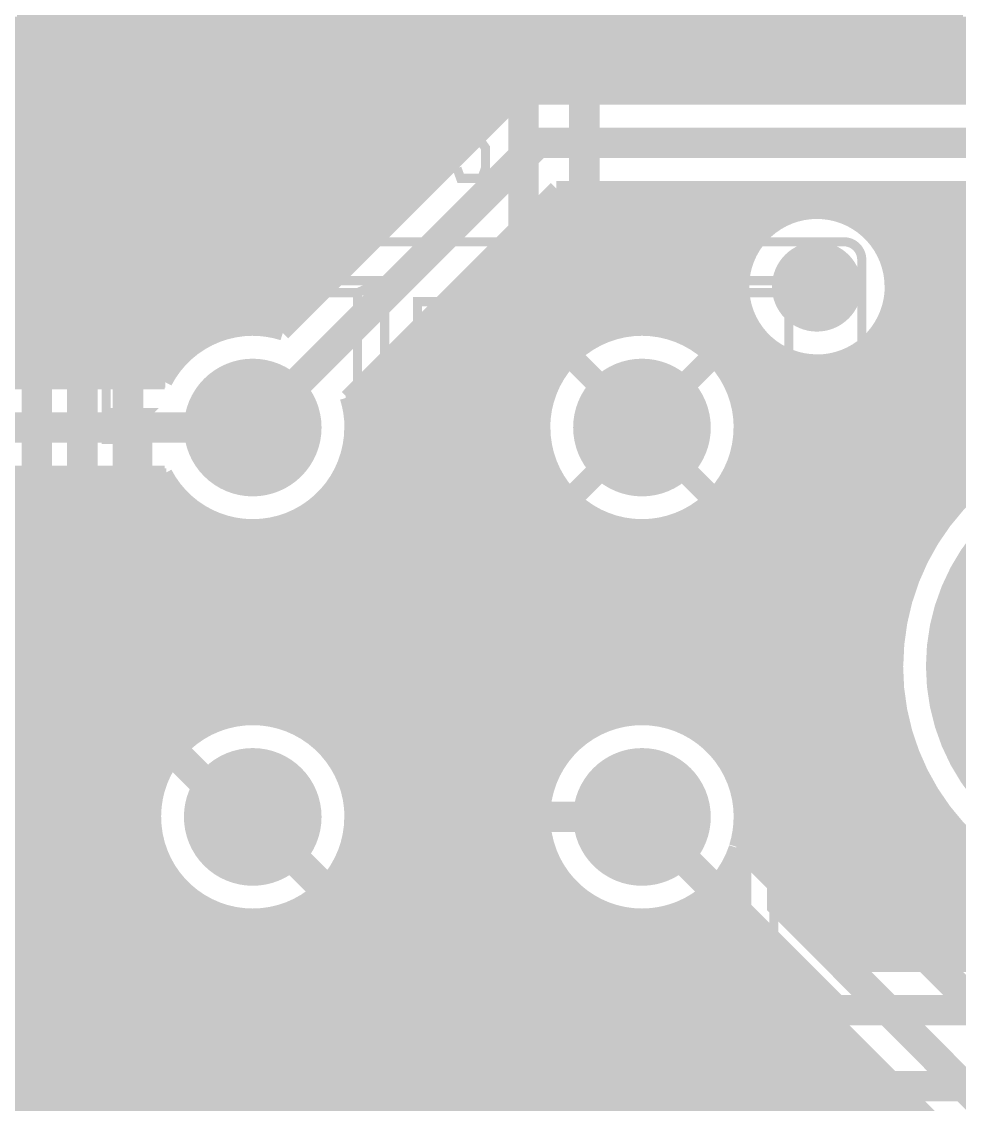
# Model space of a CAD drawing. Extents: x -5 to 100, y -56 to 115.
# Drawn here: x 9.4 to 25.06, y 30.69 to 48.76 of the extents above; entities that cross this region are included whole.
import ezdxf

# ---------------------------------------------------------------- set-up
doc = ezdxf.new("R2010")
doc.units = 0
doc.header["$MEASUREMENT"] = 0
doc.layers.get('0').update_dxf_attribs({"linetype": 'CONTINUOUS'})
for name, color, linetype in [('22-314-0_BOT', 7, 'CONTINUOUS'), ('22-314-0_DRD', 7, 'CONTINUOUS'), ('22-314-0_DRL', 2, 'CONTINUOUS'), ('22-314-0_SMB', 4, 'CONTINUOUS'), ('22-314-0_SMT', 3, 'CONTINUOUS'), ('22-314-0_SST', 5, 'CONTINUOUS'), ('22-314-0_TOP', 10, 'CONTINUOUS'), ('THRUHOLE_NPT', 9, 'CONTINUOUS'), ('THRUHOLE_TAP', 12, 'CONTINUOUS')]:
    doc.layers.add(name, color=color, linetype=linetype)

# ---------------------------------------------------------------- blocks, each defined once
blk = doc.blocks.new('ROUND_3')
at = {"const_width": 1.14935}
blk.add_lwpolyline([(-0.574674, 0, 1), (0.574674, 0, 1)], format="xyb", close=True, dxfattribs=at)
blk = doc.blocks.new('ROUND_5')
at = {"const_width": 0.75057}
blk.add_lwpolyline([(-0.375284, 0, 1), (0.375284, 0, 1)], format="xyb", close=True, dxfattribs=at)
blk = doc.blocks.new('ROUND_7')
at = {"const_width": 3.50012}
blk.add_lwpolyline([(-1.75006, 0, 1), (1.75006, 0, 1)], format="xyb", close=True, dxfattribs=at)
blk = doc.blocks.new('ROUND_4')
at = {"const_width": 0.7493}
blk.add_lwpolyline([(-0.37465, 0, 1), (0.37465, 0, 1)], format="xyb", close=True, dxfattribs=at)
blk = doc.blocks.new('ROUND_18')
at = {"const_width": 0.65024}
blk.add_lwpolyline([(-0.32512, 0, 1), (0.32512, 0, 1)], format="xyb", close=True, dxfattribs=at)

msp = doc.modelspace()

# ---------------------------------------------------------------- linework, layer by layer
at = {"layer": '22-314-0_BOT'}
for points, const_width in [([(13.2588, 35.4838), (13.02766, 35.4838), (10.414, 38.1), (10.414, 104.46258), (12.25042, 106.299)], 0.508), ([(43.66514, 17.85366), (38.227, 17.85366), (22.098, 34.036), (22.098, 36.322), (17.78, 40.64), (17.78, 64.516), (20.066, 66.802), (20.066, 81.788), (18.288, 83.566), (18.288, 90.932), (14.224, 94.996), (14.224, 104.77246), (15.75054, 106.299)], 0.508), ([(56.66486, 11.3538), (56.66486, 9.16686), (54.61, 7.112), (41.402, 7.112), (33.782, 14.732), (33.782, 19.05), (28.702, 24.13), (13.208, 24.13), (9.652, 27.686), (9.652, 98.806), (8.7503, 99.7077), (8.7503, 101.69906)], 0.508), ([(12.25042, 101.69906), (12.25042, 99.88042), (11.176, 98.806), (11.176, 41.402), (17.018, 35.4838), (19.75866, 35.4838)], 0.508), ([(50.165, 11.3538), (50.165, 11.557), (46.482, 15.24), (46.482, 19.05), (44.958, 20.574), (37.084, 20.574), (23.114, 34.544), (23.114, 41.656), (18.796, 45.974), (18.796, 64.262), (20.828, 66.294), (20.828, 82.296), (19.304, 83.82), (19.304, 96.266), (15.75054, 99.81946), (15.75054, 101.69906)], 0.508), ([(21.38426, 42.30624), (22.352, 41.34104)], 0.254), ([(20.88642, 40.8559), (19.75866, 41.98366)], 0.381), ([(21.60524, 42.0878), (21.41474, 42.0878)], 0.254), ([(21.5646, 42.12844), (21.5646, 37.93236)], 0.254), ([(21.83384, 41.8592), (21.4122, 41.8592)], 0.254), ([(21.7932, 41.89984), (21.7932, 37.70376)], 0.254), ([(22.06244, 41.6306), (21.37918, 41.6306)], 0.254), ([(22.0218, 41.67124), (22.0218, 37.47516)], 0.254), ([(21.336, 41.47058), (21.336, 38.16096)], 0.254), ([(22.2504, 41.44264), (22.2504, 37.24656)], 0.254), ([(22.29104, 41.402), (21.3106, 41.402)], 0.254), ([(22.352, 41.34104), (22.352, 37.14496)], 0.254), ([(22.352, 41.1734), (21.20392, 41.1734)], 0.254), ([(22.352, 40.9448), (21.05152, 40.9448)], 0.254), ([(21.1074, 41.01846), (21.1074, 38.38956)], 0.254), ([(20.8788, 40.76192), (20.8788, 38.61816)], 0.254), ([(20.6502, 40.58666), (20.6502, 38.84676)], 0.254), ([(22.352, 40.7162), (20.82546, 40.7162)], 0.254), ([(18.97126, 40.5257), (22.352, 37.14496)], 0.254), ([(19.04746, 40.4876), (19.00936, 40.4876)], 0.254), ([(19.05, 40.48506), (19.05, 40.44696)], 0.254), ([(19.2786, 40.3987), (19.2786, 40.21836)], 0.254), ([(20.193, 40.38346), (20.193, 39.30396)], 0.254), ([(20.4216, 40.46474), (20.4216, 39.07536)], 0.254), ([(22.352, 40.4876), (20.4724, 40.4876)], 0.254), ([(11.176, 40.31742), (11.176, 38.41496)], 0.254), ([(11.176, 40.31742), (16.46936, 34.95548)], 0.254), ([(11.23442, 40.259), (11.176, 40.259)], 0.254), ([(11.2776, 40.21328), (11.2776, 38.31336)], 0.254), ([(22.352, 40.259), (19.23796, 40.259)], 0.254), ([(19.5072, 40.34536), (19.5072, 39.98976)], 0.254), ([(19.7358, 40.32758), (19.7358, 39.76116)], 0.254), ([(19.9644, 40.34028), (19.9644, 39.53256)], 0.254), ([(11.45794, 40.0304), (11.176, 40.0304)], 0.254), ([(22.352, 40.0304), (19.46656, 40.0304)], 0.254), ([(11.5062, 39.98214), (11.5062, 38.08476)], 0.254), ([(11.684, 39.8018), (11.176, 39.8018)], 0.254), ([(11.7348, 39.751), (11.7348, 37.85616)], 0.254), ([(22.352, 39.8018), (19.69516, 39.8018)], 0.254), ([(11.91006, 39.5732), (11.176, 39.5732)], 0.254), ([(11.9634, 39.51986), (11.9634, 37.62756)], 0.254), ([(22.352, 39.5732), (19.92376, 39.5732)], 0.254), ([(12.13612, 39.3446), (11.176, 39.3446)], 0.254), ([(12.192, 39.28872), (12.192, 37.39896)], 0.254), ([(22.352, 39.3446), (20.15236, 39.3446)], 0.254), ([(12.36218, 39.116), (11.176, 39.116)], 0.254), ([(22.352, 39.116), (20.38096, 39.116)], 0.254), ([(12.4206, 39.05758), (12.4206, 37.17036)], 0.254), ([(12.58824, 38.8874), (11.176, 38.8874)], 0.254), ([(12.6492, 38.8239), (12.6492, 37.02558)], 0.254), ([(22.352, 38.8874), (20.60956, 38.8874)], 0.254), ([(12.8143, 38.6588), (11.176, 38.6588)], 0.254), ([(12.8778, 38.59276), (12.8778, 37.0967)], 0.254), ([(22.352, 38.6588), (20.83816, 38.6588)], 0.254), ([(13.03782, 38.4302), (11.176, 38.4302)], 0.254), ([(11.176, 38.41496), (12.59078, 37.00018)], 0.254), ([(22.352, 38.4302), (21.06676, 38.4302)], 0.254), ([(13.26388, 38.2016), (11.38936, 38.2016)], 0.254), ([(13.1064, 38.36162), (13.1064, 37.1348)], 0.254), ([(22.352, 38.2016), (21.29536, 38.2016)], 0.254), ([(13.335, 38.13048), (13.335, 37.13988)], 0.254), ([(13.48994, 37.973), (11.61796, 37.973)], 0.254), ([(13.5636, 37.89934), (13.5636, 37.11448)], 0.254), ([(22.352, 37.973), (21.52396, 37.973)], 0.254), ([(13.716, 37.7444), (11.84656, 37.7444)], 0.254), ([(13.7922, 37.6682), (13.7922, 37.05352)], 0.254), ([(22.352, 37.7444), (21.75256, 37.7444)], 0.254), ([(13.94206, 37.5158), (12.07516, 37.5158)], 0.254), ([(22.352, 37.5158), (21.98116, 37.5158)], 0.254), ([(14.16812, 37.2872), (12.30376, 37.2872)], 0.254), ([(14.0208, 37.43452), (14.0208, 36.957)], 0.254), ([(22.352, 37.2872), (22.20976, 37.2872)], 0.254), ([(14.2494, 37.20338), (14.2494, 36.81476)], 0.254), ([(10.414, 37.02304), (11.6332, 35.80384)], 0.254), ([(10.414, 37.02304), (10.414, 28.00096)], 0.254), ([(12.7381, 37.0586), (12.53236, 37.0586)], 0.254), ([(14.39418, 37.0586), (13.7795, 37.0586)], 0.254), ([(14.478, 36.97224), (14.478, 36.60902)], 0.254), ([(10.6045, 36.83), (10.414, 36.83)], 0.254), ([(10.5918, 36.8427), (10.5918, 27.82316)], 0.254), ([(14.6177, 36.83), (14.22908, 36.83)], 0.254), ([(10.8331, 36.6014), (10.414, 36.6014)], 0.254), ([(10.8204, 36.6141), (10.8204, 27.59456)], 0.254), ([(14.84376, 36.6014), (14.48562, 36.6014)], 0.254), ([(14.7066, 36.7411), (14.7066, 36.29406)], 0.254), ([(11.049, 36.3855), (11.049, 27.36596)], 0.254), ([(14.9352, 36.50996), (14.9352, 24.892)], 0.254), ([(11.0617, 36.3728), (10.414, 36.3728)], 0.254), ([(15.06982, 36.3728), (14.65834, 36.3728)], 0.254), ([(15.1638, 36.27882), (15.1638, 24.892)], 0.254), ([(11.2903, 36.1442), (10.414, 36.1442)], 0.254), ([(11.2776, 36.1569), (11.2776, 27.13736)], 0.254), ([(15.29588, 36.1442), (14.78026, 36.1442)], 0.254), ([(15.3924, 36.04514), (15.3924, 24.892)], 0.254), ([(11.5189, 35.9156), (10.414, 35.9156)], 0.254), ([(11.5062, 35.9283), (11.5062, 26.90876)], 0.254), ([(15.52194, 35.9156), (14.859, 35.9156)], 0.254), ([(11.61288, 35.687), (10.414, 35.687)], 0.254), ([(15.748, 35.687), (14.90472, 35.687)], 0.254), ([(15.621, 35.814), (15.621, 24.892)], 0.254), ([(15.8496, 35.58286), (15.8496, 24.892)], 0.254), ([(11.60272, 35.4584), (10.414, 35.4584)], 0.254), ([(15.97152, 35.4584), (14.91742, 35.4584)], 0.254), ([(16.0782, 35.35172), (16.0782, 24.892)], 0.254), ([(11.6205, 35.2298), (10.414, 35.2298)], 0.254), ([(16.19758, 35.2298), (14.8971, 35.2298)], 0.254), ([(16.3068, 35.12058), (16.3068, 24.892)], 0.254), ([(11.67384, 35.0012), (10.414, 35.0012)], 0.254), ([(16.42364, 35.0012), (14.84376, 35.0012)], 0.254), ([(21.336, 34.97072), (21.336, 34.036)], 0.254), ([(11.76274, 34.7726), (10.414, 34.7726)], 0.254), ([(11.7348, 34.83356), (11.7348, 26.68016)], 0.254), ([(16.74622, 34.7726), (14.7574, 34.7726)], 0.254), ([(16.5354, 34.89452), (16.5354, 24.892)], 0.254), ([(16.764, 34.76498), (16.764, 24.892)], 0.254), ([(21.336, 34.7726), (21.25726, 34.7726)], 0.254), ([(14.7066, 34.67608), (14.7066, 24.892)], 0.254), ([(16.9926, 34.7218), (16.9926, 24.892)], 0.254), ([(18.288, 34.7218), (17.018, 34.7218)], 0.254), ([(17.2212, 34.7218), (17.2212, 24.892)], 0.254), ([(17.4498, 34.7218), (17.4498, 24.892)], 0.254), ([(17.6784, 34.7218), (17.6784, 24.892)], 0.254), ([(17.907, 34.7218), (17.907, 24.892)], 0.254), ([(18.1356, 34.7218), (18.1356, 24.892)], 0.254), ([(18.3642, 34.58972), (18.3642, 24.892)], 0.254), ([(11.89482, 34.544), (10.414, 34.544)], 0.254), ([(11.9634, 34.45002), (11.9634, 26.45156)], 0.254), ([(18.39468, 34.544), (14.62532, 34.544)], 0.254), ([(21.1074, 34.5186), (21.1074, 24.892)], 0.254), ([(21.336, 34.544), (21.12518, 34.544)], 0.254), ([(12.08278, 34.3154), (10.414, 34.3154)], 0.254), ([(12.192, 34.21634), (12.192, 26.22296)], 0.254), ([(18.58264, 34.3154), (14.43482, 34.3154)], 0.254), ([(14.478, 34.36112), (14.478, 24.892)], 0.254), ([(18.5928, 34.30778), (18.5928, 24.892)], 0.254), ([(20.8788, 34.26206), (20.8788, 24.892)], 0.254), ([(21.336, 34.3154), (20.93468, 34.3154)], 0.254), ([(12.36726, 34.0868), (10.414, 34.0868)], 0.254), ([(12.4206, 34.05378), (12.4206, 25.99436)], 0.254), ([(18.86712, 34.0868), (14.15034, 34.0868)], 0.254), ([(14.2494, 34.15538), (14.2494, 24.892)], 0.254), ([(18.8214, 34.11728), (18.8214, 24.892)], 0.254), ([(21.336, 34.0868), (20.6502, 34.0868)], 0.254), ([(20.6502, 34.0868), (20.6502, 24.892)], 0.254), ([(21.336, 34.036), (21.336, 24.892)], 0.254), ([(12.93876, 33.8582), (10.414, 33.8582)], 0.254), ([(12.6492, 33.94202), (12.6492, 25.76576)], 0.254), ([(12.8778, 33.8709), (12.8778, 25.53716)], 0.254), ([(13.5636, 33.85566), (13.5636, 24.892)], 0.254), ([(19.43862, 33.8582), (13.57884, 33.8582)], 0.254), ([(13.7922, 33.91408), (13.7922, 24.892)], 0.254), ([(14.0208, 34.0106), (14.0208, 24.892)], 0.254), ([(19.05, 33.9852), (19.05, 24.892)], 0.254), ([(19.2786, 33.89884), (19.2786, 24.892)], 0.254), ([(21.35632, 33.8582), (20.0787, 33.8582)], 0.254), ([(20.193, 33.8836), (20.193, 24.892)], 0.254), ([(20.4216, 33.96488), (20.4216, 24.892)], 0.254), ([(13.1064, 33.8328), (13.1064, 25.30856)], 0.254), ([(13.335, 33.82772), (13.335, 25.07996)], 0.254), ([(19.5072, 33.8455), (19.5072, 24.892)], 0.254), ([(19.7358, 33.82772), (19.7358, 24.892)], 0.254), ([(19.9644, 33.84042), (19.9644, 24.892)], 0.254), ([(21.45284, 33.6296), (10.414, 33.6296)], 0.254), ([(21.55698, 33.49752), (37.68344, 17.32026)], 0.254), ([(21.5646, 33.49244), (21.5646, 24.892)], 0.254), ([(21.6535, 33.401), (10.414, 33.401)], 0.254), ([(21.8821, 33.1724), (10.414, 33.1724)], 0.254), ([(21.7932, 33.2613), (21.7932, 24.892)], 0.254), ([(22.0218, 33.0327), (22.0218, 24.892)], 0.254), ([(22.1107, 32.9438), (10.414, 32.9438)], 0.254), ([(22.2504, 32.8041), (22.2504, 24.892)], 0.254), ([(22.3393, 32.7152), (10.414, 32.7152)], 0.254), ([(22.56536, 32.4866), (10.414, 32.4866)], 0.254), ([(22.479, 32.57296), (22.479, 24.892)], 0.254), ([(22.79396, 32.258), (10.414, 32.258)], 0.254), ([(22.7076, 32.34436), (22.7076, 24.892)], 0.254), ([(22.9362, 32.11576), (22.9362, 24.892)], 0.254), ([(23.02256, 32.0294), (10.414, 32.0294)], 0.254), ([(23.1648, 31.88716), (23.1648, 24.892)], 0.254), ([(23.24862, 31.8008), (10.414, 31.8008)], 0.254), ([(23.47722, 31.5722), (10.414, 31.5722)], 0.254), ([(23.3934, 31.65602), (23.3934, 24.892)], 0.254), ([(23.70582, 31.3436), (10.414, 31.3436)], 0.254), ([(23.622, 31.42742), (23.622, 24.892)], 0.254), ([(23.8506, 31.19882), (23.8506, 24.892)], 0.254), ([(23.93442, 31.115), (10.414, 31.115)], 0.254), ([(24.0792, 30.96768), (24.0792, 24.892)], 0.254), ([(24.16048, 30.8864), (10.414, 30.8864)], 0.254), ([(24.38908, 30.6578), (10.414, 30.6578)], 0.254), ([(24.3078, 30.73908), (24.3078, 24.892)], 0.254)]:
    msp.add_lwpolyline(points, dxfattribs=dict(at, const_width=const_width))
at = {"layer": '22-314-0_BOT', "const_width": 0.254}
for points in [[(21.41728, 41.98366, 0.0490121), (21.38556, 42.3065)], [(19.75866, 40.32758, 0.4142136), (21.41474, 41.98366)], [(18.97126, 40.5257, 0.1244331), (19.75866, 40.32666)], [(13.2588, 37.14242, 0.104113), (12.59013, 37.00166)], [(14.91742, 35.4838, 0.4142136), (13.2588, 37.14242)], [(11.6332, 35.80384, 0.0486355), (11.602, 35.4838)], [(11.60272, 35.4838, 0.4142136), (13.2588, 33.82772)], [(13.2588, 33.82772, 0.4142136), (14.91488, 35.4838)], [(16.47444, 34.94786, 0.2007475), (17.018, 34.72046)], [(16.47444, 34.94786, 0.2007475), (17.018, 34.72046)], [(19.75866, 33.82772, 0.3248295), (21.336, 34.97072)], [(18.288, 34.7218, 0.2801918), (19.75866, 33.82772)], [(21.336, 34.036, 0.1983008), (21.55792, 33.49845)], [(21.336, 34.036, 0.1983008), (21.55792, 33.49845)]]:
    msp.add_lwpolyline(points, format="xyb", dxfattribs=at)
at = {"layer": '22-314-0_DRD', "const_width": 0.254}
for points in [[(12.6238, 42.61866), (12.6238, 41.34866)], [(13.8938, 42.61866), (12.6238, 42.61866)], [(13.8938, 42.61866), (12.6238, 41.34866)], [(13.8938, 41.34866), (12.6238, 42.61866)], [(13.8938, 41.34866), (13.8938, 42.61866)], [(19.12366, 42.61866), (19.12366, 41.34866)], [(20.39366, 42.61866), (19.12366, 42.61866)], [(20.39366, 42.61866), (19.12366, 41.34866)], [(20.39366, 41.34866), (19.12366, 42.61866)], [(20.39366, 41.34866), (20.39366, 42.61866)], [(12.6238, 41.34866), (13.8938, 41.34866)], [(19.12366, 41.34866), (20.39366, 41.34866)], [(12.6238, 36.1188), (12.6238, 34.8488)], [(13.8938, 36.1188), (12.6238, 36.1188)], [(13.8938, 36.1188), (12.6238, 34.8488)], [(13.8938, 34.8488), (12.6238, 36.1188)], [(13.8938, 34.8488), (13.8938, 36.1188)], [(19.12366, 36.1188), (19.12366, 34.8488)], [(20.39366, 36.1188), (19.12366, 36.1188)], [(20.39366, 36.1188), (19.12366, 34.8488)], [(20.39366, 34.8488), (19.12366, 36.1188)], [(20.39366, 34.8488), (20.39366, 36.1188)], [(12.6238, 34.8488), (13.8938, 34.8488)], [(19.12366, 34.8488), (20.39366, 34.8488)]]:
    msp.add_lwpolyline(points, dxfattribs=at)
at = {"layer": '22-314-0_SST'}
for points, const_width in [([(16.18742, 46.14418), (16.18742, 47.16018), (16.07058, 46.99)], 0.1524), ([(15.17142, 46.482), (15.17142, 46.31182), (15.23238, 46.14418), (15.4686, 46.14418), (15.52702, 46.31182), (15.52702, 47.16018)], 0.1524), ([(15.58798, 47.16018), (15.34922, 47.16018)], 0.1524), ([(16.67002, 46.31182), (16.73098, 46.14418), (17.08658, 46.14418), (17.145, 46.31182), (17.145, 46.65218), (17.02562, 46.81982), (16.67002, 46.81982), (16.67002, 47.16018), (17.145, 47.16018)], 0.1524), ([(16.3068, 46.14418), (16.07058, 46.14418)], 0.1524), ([(9.89076, 45.085), (23.12924, 45.085)], 0.1524), ([(9.59104, 32.68472), (9.59104, 44.78528)], 0.1524), ([(23.42896, 44.78528), (23.42896, 32.68472)], 0.1524), ([(10.81024, 42.23512), (11.50874, 42.23512), (11.05916, 41.78554), (11.05916, 38.7858), (16.4592, 38.7858), (16.4592, 41.43502), (15.46098, 41.43502), (15.46098, 44.43476), (10.81024, 44.43476), (10.81024, 41.78554), (11.05916, 41.78554)], 0.1524), ([(15.46098, 44.43476), (15.00886, 44.2341)], 0.1524), ([(21.96084, 38.7858), (16.5608, 38.7858), (17.01038, 38.98392), (21.50872, 38.98392), (21.96084, 38.7858), (21.96084, 41.78554), (22.20976, 41.78554), (22.20976, 44.43476), (17.55902, 44.43476)], 0.1524), ([(18.0086, 44.2341), (18.0086, 40.98544), (17.55902, 41.43502), (17.55902, 44.43476), (18.0086, 44.2341), (22.20976, 44.2341)], 0.1524), ([(10.81024, 44.2341), (15.00886, 44.2341), (15.00886, 40.98544)], 0.1524), ([(16.00962, 44.08424), (16.00962, 41.98366), (17.01038, 41.98366), (17.01038, 44.08424), (16.00962, 44.08424)], 0.1524), ([(11.50874, 42.23512), (11.50874, 38.98392)], 0.1524), ([(21.50872, 38.98392), (21.50872, 42.23512), (22.20976, 42.23512)], 0.1524), ([(21.50872, 42.23512), (21.96084, 41.78554)], 0.1524), ([(16.5608, 38.7858), (16.5608, 41.43502), (17.01038, 40.98544), (18.0086, 40.98544)], 0.1524), ([(15.46098, 41.43502), (15.00886, 40.98544), (16.00962, 40.98544)], 0.1524), ([(16.00962, 38.98392), (16.00962, 40.98544), (16.4592, 41.43502)], 0.1524), ([(17.55902, 41.43502), (16.5608, 41.43502)], 0.1524), ([(10.7315, 40.0685), (9.88568, 40.0685), (10.30732, 40.91432), (10.52068, 40.91432), (10.52068, 39.64432)], 0.254), ([(17.01038, 38.98392), (17.01038, 40.98544)], 0.1524), ([(22.33168, 39.85768), (22.5425, 39.64432), (22.96668, 39.64432), (23.1775, 39.85768), (23.1775, 40.0685), (22.75332, 40.49268), (23.1775, 40.91432), (22.33168, 40.91432)], 0.254), ([(11.05916, 38.7858), (11.50874, 38.98392), (16.00962, 38.98392), (16.4592, 38.7858)], 0.1524), ([(15.00886, 38.48354), (15.46098, 38.60546), (15.46098, 32.83458), (15.00886, 33.2359), (15.00886, 38.48354), (11.50874, 38.48354), (11.05916, 38.60546), (11.05916, 32.83458), (11.96086, 32.83458), (11.96086, 32.385), (11.14044, 32.385), (9.89076, 32.385)], 0.1524), ([(15.46098, 38.60546), (11.05916, 38.60546)], 0.1524), ([(23.12924, 32.385), (21.87956, 32.385), (21.05914, 32.385), (21.05914, 32.83458), (21.96084, 32.83458), (21.96084, 38.60546), (17.55902, 38.60546), (17.55902, 32.83458), (18.95856, 32.83458), (18.95856, 32.58566), (19.15922, 32.58566), (19.15922, 30.33522), (20.86102, 30.33522)], 0.1524), ([(17.55902, 38.60546), (18.0086, 38.48354)], 0.1524), ([(21.96084, 38.60546), (21.50872, 38.48354)], 0.1524), ([(11.50874, 38.48354), (11.50874, 33.2359)], 0.1524), ([(18.0086, 33.2359), (18.0086, 38.48354), (21.50872, 38.48354), (21.50872, 33.2359), (20.86102, 33.2359), (21.05914, 32.83458)], 0.1524), ([(16.00962, 33.38576), (17.01038, 33.38576), (17.01038, 37.9857), (16.00962, 37.9857), (16.00962, 33.38576)], 0.1524), ([(19.15922, 32.58566), (19.15922, 33.2359), (18.95856, 32.83458)], 0.1524), ([(11.05916, 32.83458), (11.50874, 33.2359), (12.15898, 33.2359), (11.96086, 32.83458)], 0.1524), ([(11.44016, 30.08376), (12.15898, 30.08376), (20.86102, 30.08376), (20.86102, 31.3182), (20.86102, 33.2359), (19.15922, 33.2359), (18.0086, 33.2359), (17.55902, 32.83458)], 0.1524), ([(11.96086, 32.385), (12.15898, 31.3182), (12.15898, 33.2359), (13.86078, 33.2359), (14.0589, 32.83458), (14.0589, 32.58566), (13.86078, 32.58566), (13.86078, 30.33522), (12.15898, 30.33522)], 0.1524), ([(15.00886, 33.2359), (13.86078, 33.2359), (13.86078, 32.58566)], 0.1524), ([(21.96084, 32.83458), (21.50872, 33.2359)], 0.1524), ([(14.0589, 32.83458), (15.46098, 32.83458)], 0.1524), ([(18.95856, 32.58566), (14.0589, 32.58566)], 0.1524), ([(18.65884, 32.58566), (18.65884, 30.33522), (14.35862, 30.33522), (14.35862, 32.58566)], 0.1524), ([(11.14044, 32.385), (11.14044, 30.38602)], 0.1524), ([(14.35862, 32.385), (18.65884, 32.385)], 0.1524), ([(21.05914, 32.385), (20.86102, 31.3182)], 0.1524), ([(21.87956, 30.38602), (21.87956, 32.385)], 0.1524), ([(22.75332, 30.62732), (22.75332, 31.89732), (22.5425, 31.6865)], 0.254), ([(10.6045, 30.37332), (9.75868, 30.37332), (10.6045, 31.22168), (10.6045, 31.4325), (10.49782, 31.64332), (9.86282, 31.64332), (9.75868, 31.4325)], 0.254), ([(12.15898, 30.08376), (12.15898, 31.3182)], 0.1524), ([(12.15898, 30.8356), (13.86078, 30.8356)], 0.1524), ([(14.35862, 30.8356), (18.65884, 30.8356)], 0.1524), ([(19.15922, 30.8356), (20.86102, 30.8356)], 0.1524), ([(22.96668, 30.62732), (22.5425, 30.62732)], 0.254)]:
    msp.add_lwpolyline(points, dxfattribs=dict(at, const_width=const_width))
at = {"layer": '22-314-0_SST', "const_width": 0.1524}
for points in [[(9.89076, 45.085, 0.4142136), (9.59104, 44.78528)], [(23.42896, 44.78528, 0.4142136), (23.12924, 45.085)], [(9.59104, 32.68472, 0.4142136), (9.89076, 32.385)], [(23.12924, 32.385, 0.4142136), (23.42896, 32.68472)]]:
    msp.add_lwpolyline(points, format="xyb", dxfattribs=at)
at = {"layer": '22-314-0_TOP'}
for points, const_width in [([(10.3632, 113.665), (10.3632, 42.74566)], 0.254), ([(10.5918, 113.665), (10.5918, 42.74566)], 0.254), ([(10.1346, 101.1047), (10.1346, 42.74566)], 0.254), ([(10.8204, 101.22408), (10.8204, 42.74566)], 0.254), ([(9.906, 100.73132), (9.906, 42.74566)], 0.254), ([(11.049, 100.78974), (11.049, 42.74566)], 0.254), ([(11.2776, 100.54844), (11.2776, 42.74566)], 0.254), ([(9.4488, 100.36302), (9.4488, 42.74566)], 0.254), ([(9.6774, 100.51034), (9.6774, 42.74566)], 0.254), ([(11.5062, 100.38842), (11.5062, 42.74566)], 0.254), ([(11.7348, 100.28428), (11.7348, 42.74566)], 0.254), ([(11.9634, 100.22078), (11.9634, 43.01744)], 0.254), ([(12.192, 100.19284), (12.192, 43.25112)], 0.254), ([(12.4206, 100.203), (12.4206, 43.41368)], 0.254), ([(12.6492, 100.24618), (12.6492, 43.52544)], 0.254), ([(12.8778, 100.33), (12.8778, 43.59656)], 0.254), ([(16.9926, 59.563), (16.9926, 46.79442)], 0.254), ([(17.2212, 59.563), (17.2212, 47.02302)], 0.254), ([(17.4498, 59.563), (17.4498, 47.25162)], 0.254), ([(17.6784, 59.563), (17.6784, 47.4218)], 0.254), ([(17.907, 59.563), (17.907, 47.49038)], 0.254), ([(18.1356, 59.563), (18.1356, 47.498)], 0.254), ([(18.3642, 59.563), (18.3642, 47.498)], 0.254), ([(18.5928, 59.563), (18.5928, 47.498)], 0.254), ([(18.8214, 59.563), (18.8214, 47.498)], 0.254), ([(19.05, 59.563), (19.05, 47.498)], 0.254), ([(19.2786, 59.563), (19.2786, 47.498)], 0.254), ([(19.5072, 59.563), (19.5072, 47.498)], 0.254), ([(22.2504, 59.52236), (22.2504, 47.498)], 0.254), ([(22.479, 59.563), (22.479, 47.498)], 0.254), ([(22.7076, 59.563), (22.7076, 47.498)], 0.254), ([(22.9362, 59.563), (22.9362, 47.498)], 0.254), ([(23.1648, 59.563), (23.1648, 47.498)], 0.254), ([(23.3934, 59.563), (23.3934, 47.498)], 0.254), ([(23.622, 59.563), (23.622, 47.498)], 0.254), ([(23.8506, 59.563), (23.8506, 47.498)], 0.254), ([(24.0792, 59.563), (24.0792, 47.498)], 0.254), ([(24.3078, 59.563), (24.3078, 47.498)], 0.254), ([(24.5364, 59.563), (24.5364, 47.498)], 0.254), ([(24.765, 59.563), (24.765, 47.498)], 0.254), ([(24.9936, 59.563), (24.9936, 47.498)], 0.254), ([(16.764, 59.42584), (16.764, 46.56582)], 0.254), ([(19.7358, 59.4106), (19.7358, 47.498)], 0.254), ([(16.5354, 59.19724), (16.5354, 46.33722)], 0.254), ([(19.9644, 59.16676), (19.9644, 47.498)], 0.254), ([(22.0218, 59.23534), (22.0218, 47.498)], 0.254), ([(20.193, 59.0042), (20.193, 47.498)], 0.254), ([(21.7932, 59.05246), (21.7932, 47.498)], 0.254), ([(16.3068, 58.96864), (16.3068, 46.10862)], 0.254), ([(20.4216, 58.89752), (20.4216, 47.498)], 0.254), ([(20.6502, 58.83148), (20.6502, 47.498)], 0.254), ([(20.8788, 58.80354), (20.8788, 47.498)], 0.254), ([(21.1074, 58.80862), (21.1074, 47.498)], 0.254), ([(21.336, 58.84926), (21.336, 47.498)], 0.254), ([(21.5646, 58.928), (21.5646, 47.498)], 0.254), ([(13.1064, 57.63514), (13.1064, 43.63466)], 0.254), ([(16.0782, 57.58434), (16.0782, 45.88002)], 0.254), ([(13.335, 57.27954), (13.335, 43.63974)], 0.254), ([(15.8496, 57.24906), (15.8496, 45.65142)], 0.254), ([(13.5636, 57.05348), (13.5636, 43.61434)], 0.254), ([(15.621, 57.03316), (15.621, 45.42282)], 0.254), ([(13.7922, 56.89854), (13.7922, 43.59402)], 0.254), ([(15.3924, 56.88584), (15.3924, 45.19422)], 0.254), ([(14.0208, 56.79186), (14.0208, 43.82262)], 0.254), ([(14.2494, 56.72582), (14.2494, 44.05122)], 0.254), ([(14.478, 56.69026), (14.478, 44.27982)], 0.254), ([(14.7066, 56.69026), (14.7066, 44.50842)], 0.254), ([(14.9352, 56.72074), (14.9352, 44.73702)], 0.254), ([(15.1638, 56.78424), (15.1638, 44.96562)], 0.254), ([(27.3558, 48.7172), (-3.81, 48.7172)], 0.254), ([(27.56408, 48.4886), (-3.81, 48.4886)], 0.254), ([(77.91704, 48.26), (-3.81, 48.26)], 0.254), ([(78.14564, 48.0314), (-3.81, 48.0314)], 0.254), ([(78.37424, 47.8028), (-3.81, 47.8028)], 0.254), ([(78.60284, 47.5742), (-3.81, 47.5742)], 0.254), ([(31.496, 47.498), (18.01114, 47.498)], 0.254), ([(17.55394, 47.3456), (-3.81, 47.3456)], 0.254), ([(17.47266, 47.27448), (13.76172, 43.56354)], 0.254), ([(17.31518, 47.117), (-3.81, 47.117)], 0.254), ([(17.08658, 46.8884), (-3.81, 46.8884)], 0.254), ([(13.2588, 41.98366), (18.01114, 46.736), (31.496, 46.736), (36.2458, 41.98366), (36.7538, 41.98366)], 0.508), ([(16.85798, 46.6598), (-3.81, 46.6598)], 0.254), ([(16.62938, 46.4312), (-3.81, 46.4312)], 0.254), ([(16.40078, 46.2026), (-3.81, 46.2026)], 0.254), ([(16.17218, 45.974), (-3.81, 45.974)], 0.254), ([(18.3261, 45.974), (14.83868, 42.48658)], 0.254), ([(31.18104, 45.974), (18.3261, 45.974)], 0.254), ([(18.3642, 45.974), (18.3642, 42.88028)], 0.254), ([(18.5928, 45.974), (18.5928, 43.16222)], 0.254), ([(18.8214, 45.974), (18.8214, 43.35018)], 0.254), ([(19.05, 45.974), (19.05, 43.48226)], 0.254), ([(19.2786, 45.974), (19.2786, 43.57116)], 0.254), ([(19.5072, 45.974), (19.5072, 43.62196)], 0.254), ([(19.7358, 45.974), (19.7358, 43.64228)], 0.254), ([(19.9644, 45.974), (19.9644, 43.62958)], 0.254), ([(20.193, 45.974), (20.193, 43.58386)], 0.254), ([(20.4216, 45.974), (20.4216, 43.50512)], 0.254), ([(20.6502, 45.974), (20.6502, 43.3832)], 0.254), ([(20.8788, 45.974), (20.8788, 43.20794)], 0.254), ([(21.1074, 45.974), (21.1074, 42.94886)], 0.254), ([(21.336, 45.974), (21.336, 42.49674)], 0.254), ([(21.5646, 45.974), (21.5646, 44.91736)], 0.254), ([(21.7932, 45.974), (21.7932, 45.22724)], 0.254), ([(22.0218, 45.974), (22.0218, 45.40758)], 0.254), ([(22.2504, 45.974), (22.2504, 45.5168)], 0.254), ([(22.479, 45.974), (22.479, 45.57522)], 0.254), ([(22.7076, 45.974), (22.7076, 45.593)], 0.254), ([(22.9362, 45.974), (22.9362, 45.56506)], 0.254), ([(23.1648, 45.974), (23.1648, 45.49648)], 0.254), ([(23.3934, 45.974), (23.3934, 45.36948)], 0.254), ([(23.622, 45.974), (23.622, 45.16882)], 0.254), ([(23.8506, 45.974), (23.8506, 44.79544)], 0.254), ([(24.0792, 45.974), (24.0792, 38.82644)], 0.254), ([(24.3078, 45.974), (24.3078, 39.55796)], 0.254), ([(24.5364, 45.974), (24.5364, 40.01516)], 0.254), ([(24.765, 45.974), (24.765, 40.36568)], 0.254), ([(24.9936, 45.974), (24.9936, 40.65016)], 0.254), ([(18.1356, 45.7835), (18.1356, 42.3164)], 0.254), ([(15.94358, 45.7454), (-3.81, 45.7454)], 0.254), ([(31.40964, 45.7454), (18.0975, 45.7454)], 0.254), ([(15.71498, 45.5168), (-3.81, 45.5168)], 0.254), ([(22.24786, 45.5168), (17.8689, 45.5168)], 0.254), ([(17.907, 45.5549), (17.907, 31.9151)], 0.254), ([(31.63824, 45.5168), (23.11146, 45.5168)], 0.254), ([(15.48638, 45.2882), (-3.81, 45.2882)], 0.254), ([(21.85924, 45.2882), (17.6403, 45.2882)], 0.254), ([(17.6784, 45.3263), (17.6784, 32.1437)], 0.254), ([(31.86684, 45.2882), (23.50008, 45.2882)], 0.254), ([(15.25778, 45.0596), (-3.81, 45.0596)], 0.254), ([(21.65096, 45.0596), (17.4117, 45.0596)], 0.254), ([(17.4498, 45.0977), (17.4498, 32.3723)], 0.254), ([(32.09544, 45.0596), (23.70836, 45.0596)], 0.254), ([(15.02918, 44.831), (-3.81, 44.831)], 0.254), ([(21.52396, 44.831), (17.1831, 44.831)], 0.254), ([(17.2212, 44.8691), (17.2212, 32.6009)], 0.254), ([(32.3215, 44.831), (23.83536, 44.831)], 0.254), ([(14.80058, 44.6024), (-3.81, 44.6024)], 0.254), ([(21.4503, 44.6024), (16.9545, 44.6024)], 0.254), ([(16.9926, 44.6405), (16.9926, 32.8295)], 0.254), ([(32.5501, 44.6024), (23.90902, 44.6024)], 0.254), ([(14.57198, 44.3738), (-3.81, 44.3738)], 0.254), ([(21.42236, 44.3738), (16.7259, 44.3738)], 0.254), ([(16.764, 44.4119), (16.764, 33.0581)], 0.254), ([(32.7787, 44.3738), (23.93696, 44.3738)], 0.254), ([(16.5354, 44.1833), (16.5354, 33.2867)], 0.254), ([(14.34338, 44.1452), (-3.81, 44.1452)], 0.254), ([(21.43506, 44.1452), (16.4973, 44.1452)], 0.254), ([(33.0073, 44.1452), (23.92426, 44.1452)], 0.254), ([(14.11478, 43.9166), (-3.81, 43.9166)], 0.254), ([(21.49348, 43.9166), (16.2687, 43.9166)], 0.254), ([(16.3068, 43.9547), (16.3068, 33.5153)], 0.254), ([(23.8506, 43.87342), (23.8506, 33.02)], 0.254), ([(33.2359, 43.9166), (23.86584, 43.9166)], 0.254), ([(13.88618, 43.688), (-3.81, 43.688)], 0.254), ([(21.60016, 43.688), (16.0401, 43.688)], 0.254), ([(16.0782, 43.7261), (16.0782, 33.7439)], 0.254), ([(21.5646, 43.7515), (21.5646, 34.75736)], 0.254), ([(33.4645, 43.688), (23.75916, 43.688)], 0.254), ([(12.50188, 43.4594), (-3.81, 43.4594)], 0.254), ([(19.00174, 43.4594), (15.8115, 43.4594)], 0.254), ([(15.8496, 43.4975), (15.8496, 33.9725)], 0.254), ([(21.77542, 43.4594), (20.51558, 43.4594)], 0.254), ([(21.7932, 43.44162), (21.7932, 34.52876)], 0.254), ([(33.6931, 43.4594), (23.5839, 43.4594)], 0.254), ([(23.622, 43.50004), (23.622, 33.02)], 0.254), ([(15.621, 43.2689), (15.621, 34.2011)], 0.254), ([(22.0218, 43.26128), (22.0218, 34.30016)], 0.254), ([(23.3934, 43.29938), (23.3934, 33.02)], 0.254), ([(12.1666, 43.2308), (-3.81, 43.2308)], 0.254), ([(18.66646, 43.2308), (15.5829, 43.2308)], 0.254), ([(18.6309, 43.11142), (19.75866, 41.98366)], 0.381), ([(20.88642, 43.11142), (19.75866, 41.98366)], 0.381), ([(22.07514, 43.2308), (20.8534, 43.2308)], 0.254), ([(22.2504, 43.15206), (22.2504, 34.07156)], 0.254), ([(22.479, 43.09364), (22.479, 33.84296)], 0.254), ([(22.7076, 43.07586), (22.7076, 33.61436)], 0.254), ([(22.9362, 43.1038), (22.9362, 33.38576)], 0.254), ([(23.1648, 43.17238), (23.1648, 33.15716)], 0.254), ([(33.9217, 43.2308), (23.28164, 43.2308)], 0.254), ([(11.9507, 43.0022), (-3.81, 43.0022)], 0.254), ([(18.45056, 43.0022), (15.3543, 43.0022)], 0.254), ([(15.3924, 43.0403), (15.3924, 34.4297)], 0.254), ([(34.1503, 43.0022), (21.06676, 43.0022)], 0.254), ([(11.80084, 42.7736), (1.53416, 42.7736)], 0.254), ([(11.78814, 42.74566), (1.57734, 42.74566)], 0.254), ([(18.3007, 42.7736), (15.1257, 42.7736)], 0.254), ([(15.1638, 42.8117), (15.1638, 34.6583)], 0.254), ([(34.3789, 42.7736), (21.21662, 42.7736)], 0.254), ([(18.1991, 42.545), (14.8971, 42.545)], 0.254), ([(14.9352, 42.5831), (14.9352, 34.8869)], 0.254), ([(34.6075, 42.545), (21.31822, 42.545)], 0.254), ([(18.1356, 42.3164), (14.8844, 42.3164)], 0.254), ([(34.8361, 42.3164), (21.38426, 42.3164)], 0.254), ([(13.2588, 41.98366), (1.08966, 41.98366), (1.016, 41.91)], 0.508), ([(18.10512, 42.0878), (14.91488, 42.0878)], 0.254), ([(18.6309, 40.8559), (19.75866, 41.98366)], 0.381), ([(20.88642, 40.8559), (19.75866, 41.98366)], 0.381), ([(35.0647, 42.0878), (21.41474, 42.0878)], 0.254), ([(18.10512, 41.8592), (14.91234, 41.8592)], 0.254), ([(26.91892, 41.8592), (21.4122, 41.8592)], 0.254), ([(18.14068, 41.6306), (14.87932, 41.6306)], 0.254), ([(18.1356, 41.65092), (18.1356, 35.81654)], 0.254), ([(26.30424, 41.6306), (21.37918, 41.6306)], 0.254), ([(21.336, 41.47058), (21.336, 35.99688)], 0.254), ([(18.20672, 41.402), (14.81074, 41.402)], 0.254), ([(25.8826, 41.402), (21.3106, 41.402)], 0.254), ([(11.81354, 41.1734), (1.7018, 41.1734)], 0.254), ([(11.78814, 41.22166), (1.7526, 41.22166)], 0.254), ([(9.4488, 41.22166), (9.4488, -3.175)], 0.254), ([(9.6774, 41.22166), (9.6774, -3.175)], 0.254), ([(9.906, 41.22166), (9.906, -3.175)], 0.254), ([(10.1346, 41.22166), (10.1346, -3.175)], 0.254), ([(10.3632, 41.22166), (10.3632, -3.175)], 0.254), ([(10.5918, 41.22166), (10.5918, -3.175)], 0.254), ([(10.8204, 41.22166), (10.8204, -3.175)], 0.254), ([(11.049, 41.22166), (11.049, -3.175)], 0.254), ([(11.2776, 41.22166), (11.2776, -3.175)], 0.254), ([(11.5062, 41.22166), (11.5062, -3.175)], 0.254), ([(11.7348, 41.22166), (11.7348, 36.13404)], 0.254), ([(18.3134, 41.1734), (14.70406, 41.1734)], 0.254), ([(14.7066, 41.17594), (14.7066, 36.29406)], 0.254), ([(18.3642, 41.08958), (18.3642, 36.38042)], 0.254), ([(25.5524, 41.1734), (21.20392, 41.1734)], 0.254), ([(11.96848, 40.9448), (1.30556, 40.9448)], 0.254), ([(11.9634, 40.94988), (11.9634, 36.51758)], 0.254), ([(18.46834, 40.9448), (14.55166, 40.9448)], 0.254), ([(25.28062, 40.9448), (21.05152, 40.9448)], 0.254), ([(21.1074, 41.01846), (21.1074, 36.449)], 0.254), ([(14.478, 40.86098), (14.478, 36.60902)], 0.254), ([(18.5928, 40.80764), (18.5928, 36.66236)], 0.254), ([(20.8788, 40.76192), (20.8788, 36.70808)], 0.254), ([(12.192, 40.7162), (-3.81, 40.7162)], 0.254), ([(12.192, 40.7162), (12.192, 36.75126)], 0.254), ([(12.4206, 40.55364), (12.4206, 36.91382)], 0.254), ([(14.2494, 40.65524), (14.2494, 36.81476)], 0.254), ([(18.69186, 40.7162), (14.3256, 40.7162)], 0.254), ([(18.8214, 40.61714), (18.8214, 36.85032)], 0.254), ([(20.6502, 40.58666), (20.6502, 36.88334)], 0.254), ([(25.05456, 40.7162), (20.82546, 40.7162)], 0.254), ([(12.5476, 40.4876), (-3.81, 40.4876)], 0.254), ([(12.6492, 40.44188), (12.6492, 37.02558)], 0.254), ([(12.8778, 40.37076), (12.8778, 37.0967)], 0.254), ([(13.7922, 40.41394), (13.7922, 37.05352)], 0.254), ([(19.04746, 40.4876), (13.97254, 40.4876)], 0.254), ([(14.0208, 40.51046), (14.0208, 36.957)], 0.254), ([(19.05, 40.48506), (19.05, 36.9824)], 0.254), ([(19.2786, 40.3987), (19.2786, 37.0713)], 0.254), ([(20.193, 40.38346), (20.193, 37.084)], 0.254), ([(20.4216, 40.46474), (20.4216, 37.00526)], 0.254), ([(24.85898, 40.4876), (20.4724, 40.4876)], 0.254), ([(24.6888, 40.259), (-3.81, 40.259)], 0.254), ([(13.1064, 40.33266), (13.1064, 37.1348)], 0.254), ([(13.335, 40.32758), (13.335, 37.13988)], 0.254), ([(13.5636, 40.35552), (13.5636, 37.11448)], 0.254), ([(19.5072, 40.34536), (19.5072, 37.1221)], 0.254), ([(19.7358, 40.32758), (19.7358, 37.14242)], 0.254), ([(19.9644, 40.34028), (19.9644, 37.12972)], 0.254), ([(24.54402, 40.0304), (-3.81, 40.0304)], 0.254), ([(24.41956, 39.8018), (-3.81, 39.8018)], 0.254), ([(24.31288, 39.5732), (-3.81, 39.5732)], 0.254), ([(24.22398, 39.3446), (-3.81, 39.3446)], 0.254), ([(24.15032, 39.116), (-3.81, 39.116)], 0.254), ([(24.0919, 38.8874), (-3.81, 38.8874)], 0.254), ([(19.75866, 35.4838), (22.987, 32.258), (31.496, 32.258), (33.528, 34.29), (33.528, 36.83), (35.306, 38.608), (40.132, 38.608), (43.25366, 35.4838)], 0.508), ([(24.04618, 38.6588), (-3.81, 38.6588)], 0.254), ([(24.0157, 38.4302), (-3.81, 38.4302)], 0.254), ([(23.99792, 38.2016), (-3.81, 38.2016)], 0.254), ([(23.99284, 37.973), (-3.81, 37.973)], 0.254), ([(24.00046, 37.7444), (-3.81, 37.7444)], 0.254), ([(24.02078, 37.5158), (-3.81, 37.5158)], 0.254), ([(24.05634, 37.2872), (-3.81, 37.2872)], 0.254), ([(24.0792, 37.1729), (24.0792, 33.02)], 0.254), ([(12.7381, 37.0586), (-3.81, 37.0586)], 0.254), ([(19.23796, 37.0586), (13.7795, 37.0586)], 0.254), ([(24.1046, 37.0586), (20.27936, 37.0586)], 0.254), ([(12.29106, 36.83), (-3.81, 36.83)], 0.254), ([(18.79092, 36.83), (14.22908, 36.83)], 0.254), ([(24.1681, 36.83), (20.72894, 36.83)], 0.254), ([(12.03452, 36.6014), (-3.81, 36.6014)], 0.254), ([(18.53438, 36.6014), (14.48562, 36.6014)], 0.254), ([(24.2443, 36.6014), (20.98548, 36.6014)], 0.254), ([(24.3078, 36.44138), (24.3078, 33.02)], 0.254), ([(11.85926, 36.3728), (-3.81, 36.3728)], 0.254), ([(18.35912, 36.3728), (14.65834, 36.3728)], 0.254), ([(24.33828, 36.3728), (21.1582, 36.3728)], 0.254), ([(11.73734, 36.1442), (-3.81, 36.1442)], 0.254), ([(18.2372, 36.1442), (14.78026, 36.1442)], 0.254), ([(24.4475, 36.1442), (21.28012, 36.1442)], 0.254), ([(11.6586, 35.9156), (-3.81, 35.9156)], 0.254), ([(18.15846, 35.9156), (14.859, 35.9156)], 0.254), ([(24.57704, 35.9156), (21.35886, 35.9156)], 0.254), ([(24.5364, 35.98418), (24.5364, 33.02)], 0.254), ([(11.61288, 35.687), (-3.81, 35.687)], 0.254), ([(18.11274, 35.687), (14.90472, 35.687)], 0.254), ([(24.7269, 35.687), (21.40458, 35.687)], 0.254), ([(13.2588, 35.4838), (17.75714, 30.988), (32.258, 30.988), (36.7538, 35.4838)], 0.508), ([(24.765, 35.63366), (24.765, 33.02)], 0.254), ([(11.60272, 35.4584), (-3.81, 35.4584)], 0.254), ([(18.10258, 35.4584), (14.91742, 35.4584)], 0.254), ([(24.90216, 35.4584), (21.41728, 35.4584)], 0.254), ([(24.9936, 35.34918), (24.9936, 33.02)], 0.254), ([(11.6205, 35.2298), (-3.81, 35.2298)], 0.254), ([(18.12036, 35.2298), (14.8971, 35.2298)], 0.254), ([(18.1356, 35.15106), (18.1356, 31.75)], 0.254), ([(25.10536, 35.2298), (21.39696, 35.2298)], 0.254), ([(11.67384, 35.0012), (-3.81, 35.0012)], 0.254), ([(14.83868, 34.98088), (18.0721, 31.75)], 0.254), ([(18.1737, 35.0012), (14.84376, 35.0012)], 0.254), ([(21.33854, 34.98342), (23.30196, 33.02)], 0.254), ([(25.34158, 35.0012), (21.34362, 35.0012)], 0.254), ([(11.76274, 34.7726), (-3.81, 34.7726)], 0.254), ([(11.7348, 34.83356), (11.7348, 18.288)], 0.254), ([(18.2626, 34.7726), (15.0495, 34.7726)], 0.254), ([(25.62352, 34.7726), (21.54936, 34.7726)], 0.254), ([(18.3642, 34.58972), (18.3642, 31.75)], 0.254), ([(11.89482, 34.544), (-3.81, 34.544)], 0.254), ([(11.9634, 34.45002), (11.9634, 18.78584)], 0.254), ([(18.39468, 34.544), (15.2781, 34.544)], 0.254), ([(25.9715, 34.544), (21.77796, 34.544)], 0.254), ([(12.08278, 34.3154), (-3.81, 34.3154)], 0.254), ([(12.192, 34.21634), (12.192, 19.05508)], 0.254), ([(18.58264, 34.3154), (15.5067, 34.3154)], 0.254), ([(18.5928, 34.30778), (18.5928, 31.75)], 0.254), ([(26.42362, 34.3154), (22.00656, 34.3154)], 0.254), ([(12.36726, 34.0868), (-3.81, 34.0868)], 0.254), ([(12.4206, 34.05378), (12.4206, 19.23796)], 0.254), ([(18.86712, 34.0868), (15.7353, 34.0868)], 0.254), ([(18.8214, 34.11728), (18.8214, 31.75)], 0.254), ([(27.13736, 34.0868), (22.23516, 34.0868)], 0.254), ([(12.93876, 33.8582), (-3.81, 33.8582)], 0.254), ([(12.6492, 33.94202), (12.6492, 19.36242)], 0.254), ([(12.8778, 33.8709), (12.8778, 19.44878)], 0.254), ([(13.5636, 33.85566), (13.5636, 19.49704)], 0.254), ([(13.80744, 33.8582), (13.57884, 33.8582)], 0.254), ([(13.76172, 33.90392), (17.21358, 30.45206)], 0.254), ([(13.7922, 33.87344), (13.7922, 19.44878)], 0.254), ([(19.43862, 33.8582), (15.9639, 33.8582)], 0.254), ([(19.05, 33.9852), (19.05, 31.75)], 0.254), ([(19.2786, 33.89884), (19.2786, 31.75)], 0.254), ([(20.3073, 33.8582), (20.0787, 33.8582)], 0.254), ([(20.193, 33.8836), (20.193, 31.75)], 0.254), ([(20.26158, 33.90392), (22.41804, 31.75)], 0.254), ([(32.01924, 33.8582), (22.46376, 33.8582)], 0.254), ([(13.1064, 33.8328), (13.1064, 19.49704)], 0.254), ([(13.335, 33.82772), (13.335, 19.51228)], 0.254), ([(19.5072, 33.8455), (19.5072, 31.75)], 0.254), ([(19.7358, 33.82772), (19.7358, 31.75)], 0.254), ([(19.9644, 33.84042), (19.9644, 31.75)], 0.254), ([(20.4216, 33.7439), (20.4216, 31.75)], 0.254), ([(14.03604, 33.6296), (-3.81, 33.6296)], 0.254), ([(14.0208, 33.64484), (14.0208, 19.36242)], 0.254), ([(20.5359, 33.6296), (16.1925, 33.6296)], 0.254), ([(20.6502, 33.5153), (20.6502, 31.75)], 0.254), ([(31.79064, 33.6296), (22.69236, 33.6296)], 0.254), ([(14.26464, 33.401), (-3.81, 33.401)], 0.254), ([(14.2494, 33.41624), (14.2494, 19.23796)], 0.254), ([(20.7645, 33.401), (16.4211, 33.401)], 0.254), ([(31.56204, 33.401), (22.92096, 33.401)], 0.254), ([(14.49324, 33.1724), (-3.81, 33.1724)], 0.254), ([(14.478, 33.18764), (14.478, 19.05508)], 0.254), ([(20.9931, 33.1724), (16.6497, 33.1724)], 0.254), ([(20.8788, 33.2867), (20.8788, 31.75)], 0.254), ([(31.33344, 33.1724), (23.14956, 33.1724)], 0.254), ([(14.7066, 32.95904), (14.7066, 18.78584)], 0.254), ([(21.1074, 33.0581), (21.1074, 31.75)], 0.254), ([(31.18104, 33.02), (23.30196, 33.02)], 0.254), ([(14.72184, 32.9438), (-3.81, 32.9438)], 0.254), ([(21.2217, 32.9438), (16.8783, 32.9438)], 0.254), ([(21.336, 32.8295), (21.336, 31.75)], 0.254), ([(14.95044, 32.7152), (-3.81, 32.7152)], 0.254), ([(14.9352, 32.73044), (14.9352, 18.288)], 0.254), ([(21.4503, 32.7152), (17.1069, 32.7152)], 0.254), ([(21.5646, 32.6009), (21.5646, 31.75)], 0.254), ([(15.17904, 32.4866), (-3.81, 32.4866)], 0.254), ([(15.1638, 32.50184), (15.1638, 20.828)], 0.254), ([(21.68144, 32.4866), (17.3355, 32.4866)], 0.254), ([(15.40764, 32.258), (-3.81, 32.258)], 0.254), ([(15.3924, 32.27324), (15.3924, 21.1201)], 0.254), ([(21.91004, 32.258), (17.5641, 32.258)], 0.254), ([(21.7932, 32.37484), (21.7932, 31.75)], 0.254), ([(15.621, 32.04464), (15.621, 21.29028)], 0.254), ([(22.0218, 32.14624), (22.0218, 31.75)], 0.254), ([(15.63624, 32.0294), (-3.81, 32.0294)], 0.254), ([(22.13864, 32.0294), (17.7927, 32.0294)], 0.254), ([(22.2504, 31.91764), (22.2504, 31.75)], 0.254), ([(15.86484, 31.8008), (-3.81, 31.8008)], 0.254), ([(15.8496, 31.81604), (15.8496, 21.39442)], 0.254), ([(22.36724, 31.8008), (18.0213, 31.8008)], 0.254), ([(22.41804, 31.75), (18.0721, 31.75)], 0.254), ([(16.09598, 31.5722), (-3.81, 31.5722)], 0.254), ([(16.0782, 31.58744), (16.0782, 21.4503)], 0.254), ([(16.32458, 31.3436), (-3.81, 31.3436)], 0.254), ([(16.3068, 31.36138), (16.3068, 21.46046)], 0.254), ([(16.55318, 31.115), (-3.81, 31.115)], 0.254), ([(16.5354, 31.13278), (16.5354, 21.42998)], 0.254), ([(16.78178, 30.8864), (-3.81, 30.8864)], 0.254), ([(16.764, 30.90418), (16.764, 21.35378)], 0.254), ([(17.01038, 30.6578), (-3.81, 30.6578)], 0.254), ([(16.9926, 30.67558), (16.9926, 21.2217)], 0.254)]:
    msp.add_lwpolyline(points, dxfattribs=dict(at, const_width=const_width))
at = {"layer": '22-314-0_TOP', "const_width": 0.254}
for points in [[(18.01114, 47.498, 0.1989128), (17.47232, 47.27482)], [(18.01114, 47.498, 0.1989128), (17.47232, 47.27482)], [(22.67966, 45.593, 0.4142136), (21.42236, 44.3357)], [(23.93696, 44.3357, 0.4142136), (22.67966, 45.593)], [(21.42236, 44.3357, 0.4142136), (22.67966, 43.0784)], [(22.67966, 43.07586, 0.4142136), (23.9395, 44.3357)], [(13.2588, 43.64228, 0.2801921), (11.78814, 42.74566)], [(13.76172, 43.56354, 0.0771992), (13.2588, 43.64165)], [(19.75866, 43.64228, 0.4142136), (18.10004, 41.98366)], [(21.41728, 41.98366, 0.4142136), (19.75866, 43.64228)], [(14.91742, 41.98366, 0.0771989), (14.83928, 42.48677)], [(28.00096, 42.00652, 0.4142136), (23.99538, 38.00094)], [(13.2588, 40.32758, 0.4142136), (14.91488, 41.98366)], [(18.10258, 41.98366, 0.4142136), (19.75866, 40.32758)], [(19.75866, 40.32758, 0.4142136), (21.41474, 41.98366)], [(11.78814, 41.22166, 0.2801918), (13.2588, 40.32758)], [(23.99284, 38.00094, 0.4142136), (28.00096, 33.99282)], [(13.2588, 37.14242, 0.4142136), (11.60018, 35.4838)], [(14.91742, 35.4838, 0.4142136), (13.2588, 37.14242)], [(19.75866, 37.14242, 0.4142136), (18.10004, 35.4838)], [(21.41728, 35.4838, 0.4142136), (19.75866, 37.14242)], [(11.60272, 35.4838, 0.4142136), (13.2588, 33.82772)], [(14.83868, 34.98088, 0.0771992), (14.91679, 35.4838)], [(18.10258, 35.4838, 0.4142136), (19.75866, 33.82772)], [(21.33854, 34.98342, 0.0768319), (21.41589, 35.4838)], [(13.2588, 33.82772, 0.0771989), (13.76114, 33.90574)], [(19.75866, 33.82772, 0.0771989), (20.261, 33.90574)]]:
    msp.add_lwpolyline(points, format="xyb", dxfattribs=at)

# ---------------------------------------------------------------- block references
at = {"layer": '22-314-0_BOT'}
for name, p in [('ROUND_5', (22.67966, 44.3357)), ('ROUND_3', (13.2588, 41.98366)), ('ROUND_3', (19.75866, 41.98366)), ('ROUND_7', (28.00096, 38.00094)), ('ROUND_3', (13.2588, 35.4838)), ('ROUND_3', (19.75866, 35.4838))]:
    msp.add_blockref(name, p, dxfattribs=at)
at = {"layer": '22-314-0_DRL'}
for name, p in [('ROUND_4', (22.67966, 44.3357)), ('ROUND_18', (13.2588, 41.98366)), ('ROUND_18', (19.75866, 41.98366)), ('ROUND_18', (13.2588, 35.4838)), ('ROUND_18', (19.75866, 35.4838))]:
    msp.add_blockref(name, p, dxfattribs=at)
at = {"layer": '22-314-0_SMB'}
for name, p in [('ROUND_3', (13.2588, 41.98366)), ('ROUND_3', (19.75866, 41.98366)), ('ROUND_7', (28.00096, 38.00094)), ('ROUND_3', (13.2588, 35.4838)), ('ROUND_3', (19.75866, 35.4838))]:
    msp.add_blockref(name, p, dxfattribs=at)
at = {"layer": '22-314-0_SMT'}
for name, p in [('ROUND_3', (13.2588, 41.98366)), ('ROUND_3', (19.75866, 41.98366)), ('ROUND_7', (28.00096, 38.00094)), ('ROUND_3', (13.2588, 35.4838)), ('ROUND_3', (19.75866, 35.4838))]:
    msp.add_blockref(name, p, dxfattribs=at)
at = {"layer": '22-314-0_TOP'}
for name, p in [('ROUND_5', (22.67966, 44.3357)), ('ROUND_3', (13.2588, 41.98366)), ('ROUND_3', (19.75866, 41.98366)), ('ROUND_7', (28.00096, 38.00094)), ('ROUND_3', (13.2588, 35.4838)), ('ROUND_3', (19.75866, 35.4838))]:
    msp.add_blockref(name, p, dxfattribs=at)
at = {"layer": 'THRUHOLE_NPT'}
msp.add_blockref('ROUND_4', (22.67966, 44.3357), dxfattribs=at)
at = {"layer": 'THRUHOLE_TAP'}
for p in [(13.2588, 41.98366), (19.75866, 41.98366), (13.2588, 35.4838), (19.75866, 35.4838)]:
    msp.add_blockref('ROUND_18', p, dxfattribs=at)

doc.saveas('drawing.dxf')
